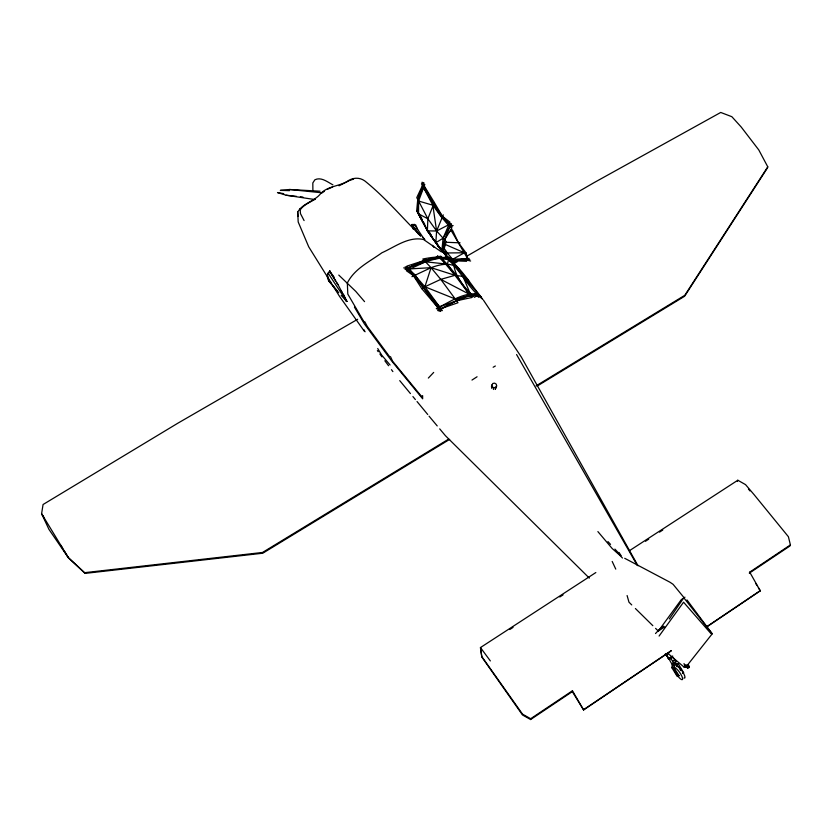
<?xml version="1.0" encoding="UTF-8"?>
<svg xmlns="http://www.w3.org/2000/svg" width="832" height="832" viewBox="0 0 832 832"><rect width="100%" height="100%" fill="white"/><g stroke="black" fill="none" stroke-linecap="round" stroke-linejoin="round"><path stroke-width="1.25" d="M422.25 219.96L417.799 212.524L418.6 201.042L424.798 184.444L421.45 183.747L432.827 205.213L436.613 231.005L435.812 242.736L447.429 257.254L453.825 260.78L465.93 259.886L466.638 261.3L453.825 260.78L448.885 258.95L440.367 249.059L427.388 230.849L427.856 218.764L434.325 202.467L421.949 182.281L423.914 182.78L417.747 199.41L416.686 210.725L421.741 218.348M595.837 572.551L480.459 647.566L481.801 656.989L522.486 714.958L530.608 719.545L530.67 718.723L572.447 690.768L583.606 709.956L671.278 650.853M679.047 667.794L677.123 665.194L674.7 664.238L674.378 667.066L675.542 670.197L679.058 675.709L677.269 676.51L671.84 667.68L672.246 664.799L668.886 658.705M677.945 676.447L673.057 667.961L672.786 661.159L670.644 658.684L668.543 658.986L665.974 654.16L666.827 654.503L668.543 658.986L671.622 656.906M583.606 709.956L572.322 691.621L572.447 690.768M491.421 386.734L492.762 383.458L494.645 383.146L496.246 384.155L496.631 385.902L495.279 389.178L496.631 385.902M491.816 388.471L491.702 384.914M449.644 439.379L262.756 553.228L85.082 573.394L68.578 558.054L48.942 529.36L41.6 513.698L43.066 504.514L177.809 423.218L357.666 319.27M493.397 389.49L493.688 387.681L492.097 386.662M689.302 667.462L688.449 665.122L687.502 665.631L685.994 666.786L687.95 668.377M467.532 255.767L594.058 182.645L720.73 112.455L731.848 116.698L741.177 126.984L758.784 149.937L767.77 166.826L767.51 167.846L684.611 296.254L537.15 386.079M403.697 267.873L409.531 268.934L431.059 267.675L455 275.319L463.008 276.422L480.126 295.807L475.925 293.8C461.469 293.238 448.833 302.598 436.322 308.62L442.343 310.627L424.892 286.77L406.869 266.105C420.16 262.028 434.585 255.559 448.625 259.854L459.514 269.35C451.662 261.487 440.232 264.326 431.059 267.675L424.892 286.77L421.699 288.579L413.442 275.652L405.184 266.864L408.262 267.592C420.67 263.671 433.15 258.534 446.108 257.171C460.533 266.885 469.446 282.516 480.126 295.807L482.643 299.156C467.969 287.924 460.065 269.62 446.108 257.171M737.402 481.478L737.807 480.241L745.555 484.63L754.104 494.676L788.403 536.723L790.4 544.918L789.963 545.958L749.33 573.144L749.715 572.146L790.4 544.918M334.079 277.087L329.618 271.076L327.226 275.122L327.631 278.418L328.723 280.946L337.48 291.626M327.642 274.986L330.013 270.847M470.631 261.019L465.93 259.886L469.144 258.378L452.629 259.324L447.429 257.254L443.383 251.274L446.222 241.623L436.613 231.005L443.29 214.874M706.67 626.995L760.292 590.845L749.715 572.146M444.579 249.007L447.325 252.97L446.129 255.736L452.629 259.324L464.412 252.772L466.045 252.907L467.459 258.315L465.93 259.886L469.851 259.636M471.754 297.523L473.002 295.35L475.925 293.8L481.25 297.305C473.106 292.406 463.59 297.918 455.187 298.958L424.892 286.77L440.773 279.375L455 275.319L471.754 297.523L456.539 300.799L439.514 306.8L413.442 275.652L406.359 270.712L425.474 261.799L445.505 263.952L455 275.319L447.273 264.274L441.854 258.544L442.021 257.421L440.731 256.142L424.216 260.478L405.101 269.36L407.846 269.693L415.126 274.882L423.218 287.56L440.7 311.459L437.684 310.502L456.539 300.799L470.184 295.578L470.309 293.925L463.008 276.422L468.208 279.833L469.206 282.183M655.585 628.378L658.341 631.082L681.314 599.622L684.975 597.178M767.77 166.826L684.809 295.287L536.099 385.85M300.404 209.581C303.94 204.599 310.232 202.342 315.182 199.056M364.302 331.188L339.414 296.202L308.714 246.813L298.189 221.946L297.7 212.077C302.89 202.925 314.933 201.458 321.058 193.107C329.035 185.474 340.59 186.389 349.253 180.086C354.276 177.486 359.986 177.497 364.697 180.856C384.457 196.612 400.754 216.07 418.621 233.844M659.09 636.054L683.561 602.202L710.788 633.402L712.213 633.818L687.336 665.257L685.703 664.768C687.263 668.356 684.351 665.777 684.018 663.551M669.292 618.977L683.81 597.792L712.213 633.818L686.972 599.934M655.502 633.537L658.674 630.188M428.345 378.061L433.68 372.424M449.27 232.045L451.984 229.393M659.058 629.814L660.889 628.306M661.804 627.557L663.728 626.142M686.39 666.338L688.49 664.674M667.462 653.047L683.935 666.962L684.694 666.453M682.417 673.41L683.582 672.61L678.538 664.227L674.794 663.073L678.538 664.227M672.786 661.159L674.804 659.786L676.385 661.045L673.514 663.135M411.944 276.671L431.059 267.675L440.773 279.375L457.995 302.734L440.887 308.672L437.871 307.632L421.699 288.579M583.658 709.654L671.372 650.53M706.784 626.662L760.438 590.502M666.827 654.503L668.741 653.214M668.782 658.653L672.693 656.011M670.644 658.684L672.911 657.155L674.804 659.786M321.443 193.284L324.407 191.287M658.341 631.082L664.685 626.839M530.608 719.545L572.322 691.621M629.481 550.67L737.807 480.241M509.808 629.502L513.074 627.38M559.801 596.991L563.056 594.87M645.476 541.268L648.721 539.157M659.537 532.126L662.782 530.015M471.983 380.058L477.069 376.771M435.812 242.736L446.129 255.736L435.812 242.736L443.102 238.181L451.485 223.798L449.01 223.465L441.782 217.61L432.827 205.213L418.6 201.042L416.759 197.642L422.458 185.526L423.831 185.723C431.746 200.762 439.046 216.58 451.641 228.363L444.59 239.814L441.979 249.694L448.885 258.95M448.5 439.192L262.506 552.469L84.646 572.676L68.141 557.326L41.6 513.698M454.095 263.536L457.454 261.591M686.67 666.12L685.745 666.9M686.941 666.349L685.994 666.786M420.763 236.257L411.58 224.63L413.369 229.07L411.58 224.63L418.818 234.562M493.137 367.255L495.352 366.007M339.019 185.796L349.336 180.575M416.686 210.725L427.388 230.849L436.613 231.005L448.448 224.869L453.159 225.628M410.769 266.594L423.322 260.801L438.038 256.974L441.314 257.421M327.361 189.301L332.55 187.023M350.386 180.211L353.558 179.098M411.954 224.422L415.719 224.942L417.633 229.393M411.923 225.295L413.941 224.598M444.34 251.295L447.325 252.97L453.825 260.78L467.459 258.315L450.996 230.225L452.67 230.537L458.411 242.663L466.045 252.907M493.688 387.681L495.57 387.358M320.039 191.194L289.598 189.498L280.363 190.362L289.536 190.642M682.906 672.672L683.582 672.61M678.382 675.761L679.058 675.709M447.325 252.97L464.412 252.772L445.64 244.618M445.983 242.268L460.075 242.84M289.598 189.498L321.641 192.754M683.935 666.962L685.89 667.17M283.733 193.658L277.482 192.556L286.187 195.239L296.473 196.362M300.331 196.778L302.9 197.059M286.187 195.239L314.954 199.555M443.518 257.837L446.836 258.471L452.993 262.35M668.418 657.852L665.309 654.004M672.246 664.799L673.462 665.08M671.84 667.68L673.057 667.961M480.958 296.858C466.648 290.503 452.733 304.314 440.024 309.046L414.981 276.432M422.874 237.37L424.871 239.564M440.773 279.375L468.801 293.956L456.685 275.548L447.273 264.274L448.625 259.854L454.49 263.858C446.337 254.55 433.472 256.994 422.812 259.012L431.059 267.675M427.856 218.764L418.569 213.876L418.6 201.042L427.856 218.764L436.613 231.005M624.718 558.303L669.968 582.234L673.088 584.324L684.008 597.626M530.67 718.723L522.538 714.147L481.801 656.604L480.459 647.566L490.35 660.92M332.904 184.85C327.579 182.062 321.162 176.644 314.87 179.795L312.822 182.936L312.894 190.57M441.47 251.94L423.519 239.481C408.46 236.246 395.023 246.917 381.95 252.751C369.564 261.664 354.505 268.726 347.339 282.974L347.797 294.081L364.114 322.046L364.822 321.838L367.286 326.435L389.449 356.491L390.551 356.762L392.59 361.202L421.398 396.282L422.625 395.626L422.656 398.809L391.664 360.953L364.354 323.866L354.442 307.122M330.772 282.183L329.118 280.727L327.777 276.058M328.723 280.946L330.574 282.568M619.164 554.726L612.154 548.486L597.886 531.596M338.78 275.08L355.763 291.377L364.562 301.642M437.538 255.653L445.505 263.952L441.854 258.544L447.418 258.586L453.357 262.621L452.109 261.248M631.738 604.916L628.982 602.212L627.099 595.535M635.398 608.525L652.829 625.674M589.326 578.115L445.432 435.708L439.691 428.865M468.208 279.833L453.877 265.481C455.978 278.429 465.577 288.704 474.552 297.294L477.142 295.433L478.566 297.315M444.995 252.918L441.979 249.694L443.102 238.181L449.966 222.134L442.333 216.185L433.358 203.778L423.322 187.19L417.747 199.41L417.799 212.524C425.662 227.885 434.408 242.882 446.545 255.31L443.383 251.274L444.59 239.814L449.956 226.522L452.213 226.959L442.333 216.185L434.325 202.467M619.746 555.246L622.482 558.022M607.932 541.58L610.553 544.409M614.921 549.11L621.036 555.693L618.935 552.417M341.162 295.36L346.778 301.465L343.595 294.632M687.721 667.826L686.546 666.318M390.062 364.967L381.711 355.129L377.718 348.514M429.052 416.156L437.237 425.932M453.825 260.78L455.166 262.382M399.734 380.619L410.436 393.578M412.911 396.562L415.376 399.558M417.03 401.544L427.731 414.502M675.896 664.914L677.342 666.682M332.81 285.345L338.759 292.75M748.426 488.977L749.934 490.922M344.594 298.563L346.778 301.465L338.676 285.886M412.1 224.89L420.129 235.622M384.831 360.755L388.554 365.726M420.462 216.476L418.34 213.637L419.422 215.446M420.087 216.341L421.408 218.15M427.388 230.849L440.367 249.059L428.449 232.284L418.569 213.876L419.723 215.54M391.446 369.647L392.87 371.602M377.374 350.553L378.206 351.707M379.87 353.985L381.95 356.855M344.542 298.397L346.778 301.465L341.078 290.555M688.241 665.163L689.239 666.796M687.502 665.631L688.782 667.742M414.086 224.203L424.31 239.273M327.985 273L346.778 301.465L344.822 298.428M432.567 245.336L433.94 247.354M483.35 299.998L521.352 357.063L638.009 565.739M675.844 671.902L677.747 674.804M329.794 271.534L335.629 280.925M336.929 283.005L338.229 285.095M755.778 583.565L757.068 585.645M758.358 587.725L760.292 590.845M329.618 271.076L338.104 284.773M42.099 514.509L43.857 517.4M60.778 545.23L62.733 548.434M64.033 550.576L68.578 558.054M679.609 668.73L680.732 670.602M84.646 572.676L85.082 573.394M363.771 329.566L365.092 331.77M675.22 661.981L676.01 663.354M516.578 354.536L637.291 565.438M423.519 222.175L424.778 224.38M429.208 232.107L432.37 237.63L429.998 233.095M304.086 220.574L300.477 213.626L300.071 208.478M612.186 561.454L615.763 569.109M685.235 665.34L685.838 666.671M297.7 212.077L298.022 216.382M676.478 666.588A7.114 1.82 55.8 0 1 682.479 671.528A7.114 1.82 55.8 0 1 683.987 678.049M674.149 668.169A7.114 1.81 55.8 0 1 679.775 672.589A7.114 1.81 55.8 0 1 682.094 679.713A7.114 1.81 55.8 0 1 675.657 672.807"/></g></svg>
